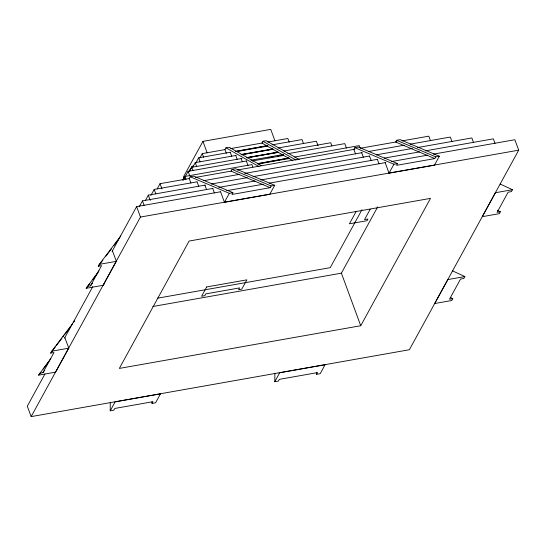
<?xml version="1.0" encoding="UTF-8"?>
<svg xmlns="http://www.w3.org/2000/svg" width="546" height="546" viewBox="0 0 546 546"><rect width="100%" height="100%" fill="white"/><g stroke="black" fill="none" stroke-linecap="round" stroke-linejoin="round"><path stroke-width="0.82" d="M160.524 393.68L155.617 402.798L152.02 403.433L152.969 401.699L114.769 408.456L113.821 410.189L110.224 410.824L110.258 402.368M152.02 403.433L152.027 401.74M325.129 364.571L320.222 373.689L316.625 374.324L317.574 372.59L279.375 379.347L278.426 381.081L274.829 381.715L274.863 373.266M316.625 374.324L316.632 372.638M64.831 337.667L68.796 348.075L55.59 372.147L38.616 375.15L50.894 358.408M39.653 373.252L42.943 372.665L53.979 352.511L50.696 353.098L51.733 351.194L72.679 323.539M104.177 283.954L103.16 285.299L86.186 288.302L98.976 270.884M87.224 286.404L90.513 285.824L101.556 265.663L98.266 266.25L99.304 264.353L120.762 236.015M44.908 374.044L27.3 406.183L31.142 416.618L409.384 349.733L518.7 150.164L514.858 139.728L433.51 154.115M64.558 338.165L92.806 286.589M112.053 251.46L136.616 206.613L220.482 191.782M139.203 206.852L142.472 200.88L212.981 188.418M145.468 200.368L148.328 195.154L205.316 185.074M150.908 195.4L154.184 189.421L196.963 181.852M31.142 416.618L140.459 217.049L136.616 206.613M103.16 285.299L116.373 261.227L112.401 250.819M157.173 188.909L160.033 183.688L189.435 178.487M274.979 140.902L270.741 129.382L202.941 141.373L183.347 177.143L183.906 178.679M182.78 180.166L184.814 176.454L251.911 164.592L252.832 166.96M183.203 180.262L188.097 171.321L246.751 160.954M193.659 165.957L192.294 166.202L189.08 171.437M189.742 171.048L191.789 167.308L242.001 158.429M192.799 167.09L195.243 162.626L236.179 155.392M195.789 163.07L198.655 157.842L230.33 152.238M199.836 158.06L202.273 153.617L224.925 149.611M269.772 194.24L274.754 185.319L271.157 185.954L270.202 187.688L232.002 194.444L232.958 192.711L193.803 176.146L190.206 176.788L189.257 178.522L190.916 183.033M261.527 165.67L229.143 147.236L225.962 147.802L224.972 149.604L226.324 153.276M274.754 185.319L235.599 168.762L232.002 169.397L231.054 171.13L270.202 187.688M110.224 410.824L115.124 401.87L160.517 393.843M224.379 202.273L229.354 193.345L232.958 192.711M299.249 159.548L266.134 140.697L262.954 141.257L261.964 143.059L292.874 160.654M283.033 155.05L283.347 154.484L283.695 155.426L252.361 160.968M397.556 163.602L393.959 164.237L388.984 173.164L434.452 165.165L439.353 156.211L435.756 156.845L434.807 158.579L396.608 165.336L397.556 163.602L358.408 147.045L354.811 147.679L353.863 149.413L355.521 153.931M356.21 211.384L349.406 223.805L367.035 220.693L367.949 219.014L364.537 219.615L370.236 209.214M439.353 156.211L400.204 139.653L396.608 140.288L395.659 142.021L434.807 158.579M361.998 209.657L330.228 267.656L157.2 298.252M274.829 381.715L279.729 372.597M360.735 325.73L430.501 198.369L189.107 241.052L119.342 368.413L360.735 325.73L341.393 273.164L377.702 206.879M450.491 297.55L452.805 298.614L451.76 300.512L434.787 303.515M452.559 270.871L464.885 276.563L463.841 278.46L460.551 279.04L449.515 299.194L452.805 298.614M497.297 210.346L500.375 211.766L499.337 213.663L482.364 216.666M500.129 184.022L512.455 189.715L511.418 191.612L508.128 192.192L497.085 212.346L500.375 211.766M188.623 171.894L192.294 166.202M98.266 266.25L102.866 260.176M105.931 256.129L111.548 248.71M114.107 245.338L118.195 239.94M86.186 288.302L89.762 283.579M92.827 279.532L97.939 272.782M90.513 285.824L92.561 283.121M73.703 322.188L74.727 320.843M50.696 353.098L55.289 347.024M56.313 345.673L61.937 338.254M62.954 336.902L63.978 335.558M65.001 334.207L70.618 326.788M38.616 375.15L40.145 373.123M43.209 369.076L48.833 361.657M42.943 372.665L44.472 370.645M230.63 148.601L262.681 142.936M267.717 142.042L287.851 138.486L289.203 142.158M235.326 151.358L267.833 145.605M272.004 144.867L302.013 139.564L303.467 143.516M235.756 151.522L267.233 145.714L267.397 146.151L236.063 151.692M241.189 154.504L272.939 148.894M277.948 148.007L316.38 141.209L318.1 145.884M241.277 154.661L272.829 149.242L241.496 154.784M247.024 157.541L277.982 152.068M283.838 151.03L330.705 142.745L331.872 145.912M248.369 157.466L278.262 152.334L246.929 157.876M250.942 160.21L283.62 154.436M287.81 153.692L344.785 143.618L346.444 148.116M268.188 157.678L269.84 157.385M271.485 157.091L273.137 156.804M277.259 156.074L278.91 155.781M280.555 155.487L282.207 155.201M257.787 163.554L288.82 158.067M294.69 157.03L359.268 145.605L360.148 147.986M258.278 163.725L288.943 158.04L289.121 158.517L257.787 164.059M195.345 177.443L231.429 171.062M237.305 170.024L354.886 149.235M360.769 148.191L396.881 141.81M401.924 140.916L428.801 136.166L430.46 140.677M203.678 180.665L239.749 174.29M244.785 173.396L362.23 152.627M368.611 151.501L404.177 145.216M410.046 144.178L450.313 137.053L451.979 141.571M211.186 184.036L247.222 177.662M253.085 176.624L369.581 156.026M376.29 154.839L412.326 148.471M417.356 147.577L471.833 137.947L473.491 142.458M218.837 187.38L254.955 180.992M260.831 179.955L377.504 159.323M384.22 158.135L419.478 151.897M425.354 150.86L493.345 138.841L495.004 143.352M226.665 190.69L263.254 184.22M269.13 183.183L385.701 162.571M391.578 161.527L427.641 155.153M140.459 217.049L518.7 150.164M224.454 202.3L269.847 194.274M495.447 192.622L482.323 216.571M495.481 192.718L512.455 189.715M99.304 264.353L116.278 261.35M152.805 306.511L341.393 273.164M447.87 279.47L434.752 303.419M447.911 279.566L464.885 276.563M51.733 351.194L68.707 348.198M279.729 372.761L325.123 364.735M396.608 140.288L435.756 156.845M354.811 147.679L393.959 164.237M232.002 169.397L271.157 185.954M190.206 176.788L229.354 193.345M262.954 141.257L296.069 160.108M225.962 147.802L259.077 166.646M385.183 162.66L389.018 173.096M377.347 159.35L379.013 163.861M369.519 156.04L371.184 160.551M361.691 152.723L363.349 157.241M246.355 161.022L248.007 165.52M241.161 158.579L242.328 161.746M235.722 155.474L237.155 159.371M230.241 152.252L231.702 156.211M202.941 141.373L207.18 152.894M220.577 191.769L224.413 202.204M202.273 153.617L203.624 157.289M212.749 188.459L214.407 192.97M198.655 157.842L200.109 161.793M204.914 185.142L206.579 189.66M195.243 162.626L196.676 166.53M191.789 167.308L192.956 170.475M197.086 181.832L198.744 186.35M188.097 171.321L189.749 175.826M184.814 176.454L185.981 179.627M160.033 183.688L161.971 188.957M154.184 189.421L155.842 193.932M148.328 195.154L150.266 200.416M142.472 200.88L144.13 205.398M206.702 286.943L201.604 296.246L204.791 295.679L205.774 293.878L239.585 287.906L238.595 289.708L241.782 289.141L246.874 279.845L206.702 286.943"/></g></svg>
